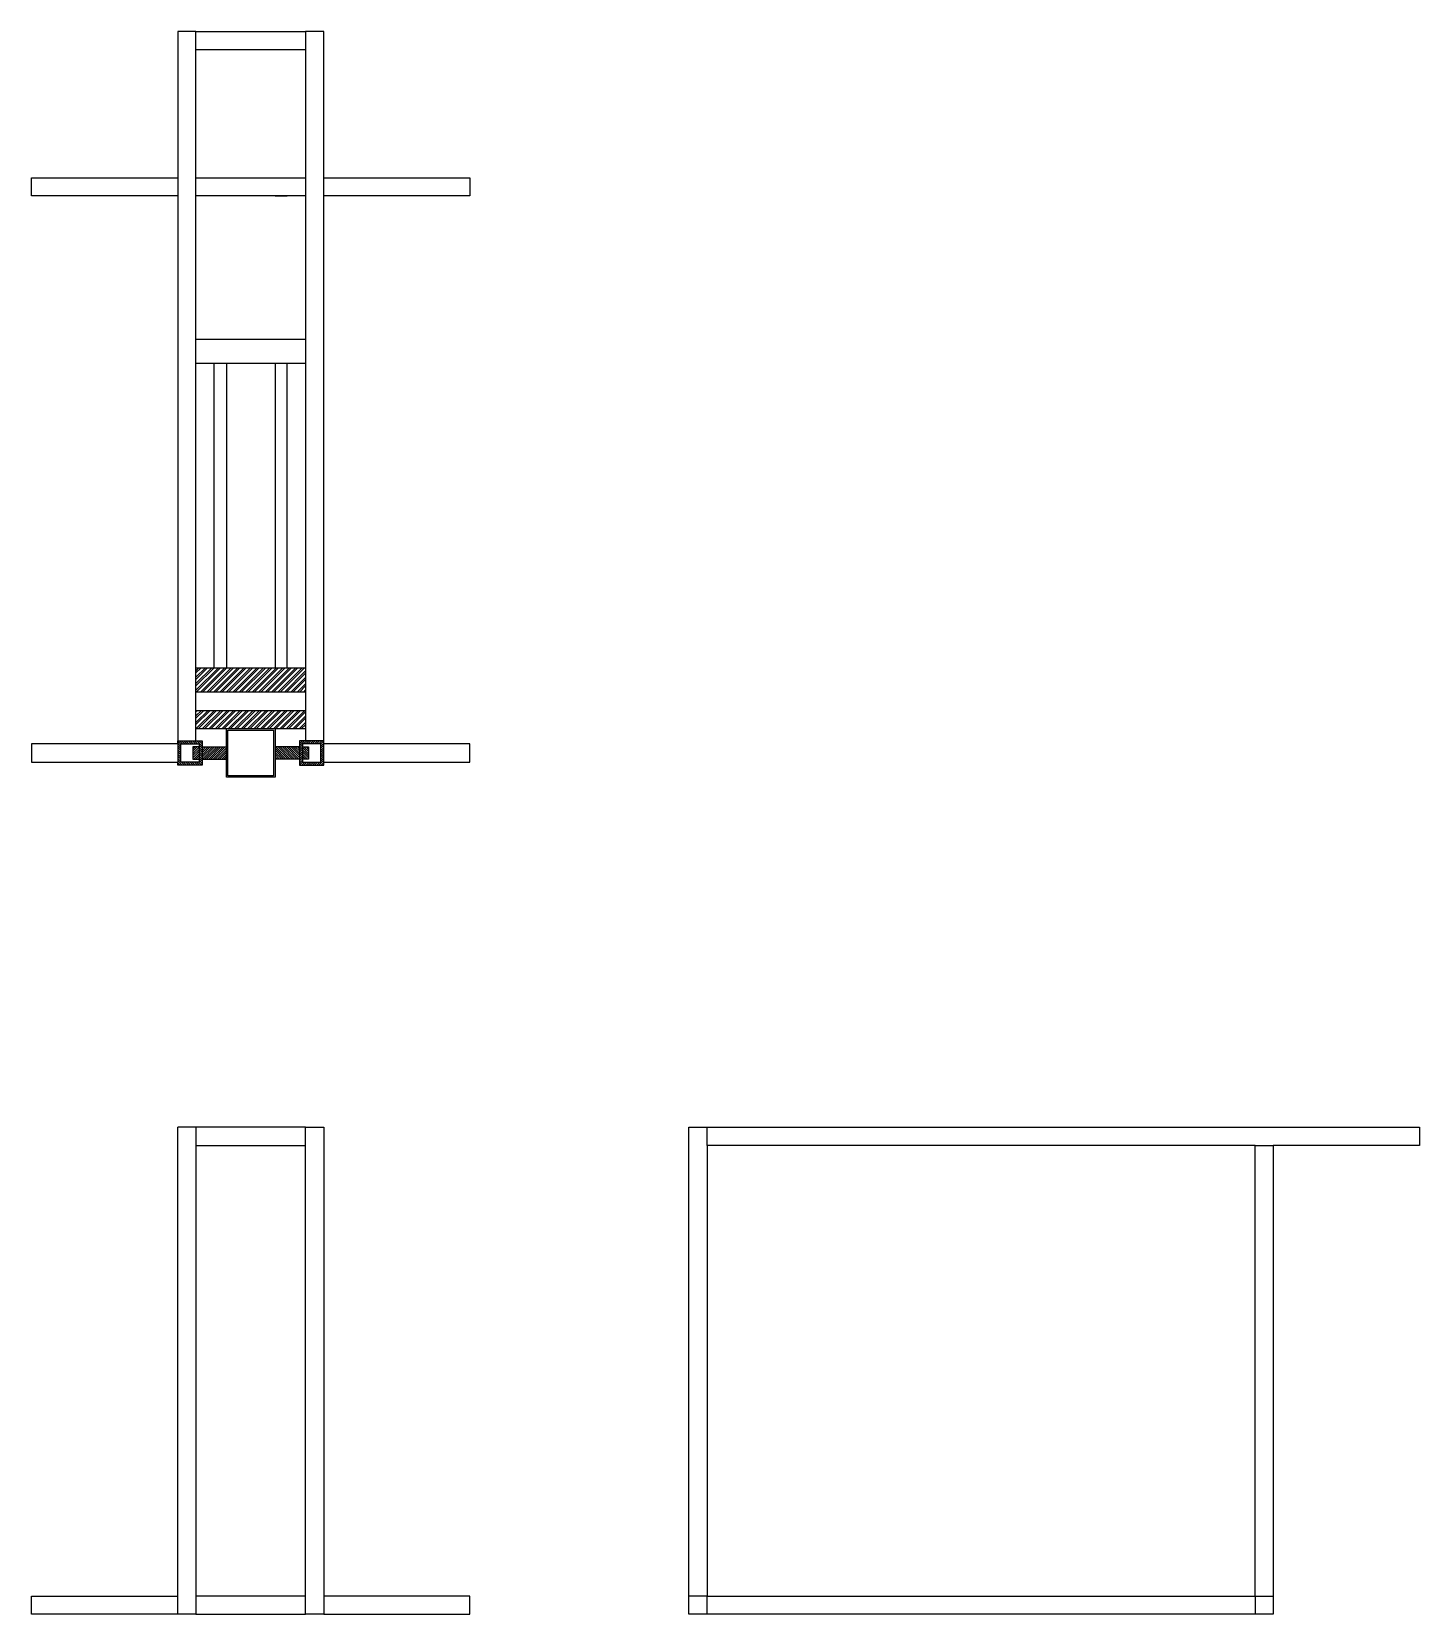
# Model space of a CAD drawing. Header units: inches. Extents: x 23 to 137, y 14 to 144.
import ezdxf

# ---------------------------------------------------------------- set-up
doc = ezdxf.new("R2010")
doc.units = ezdxf.units.IN
doc.header["$MEASUREMENT"] = 0

msp = doc.modelspace()

# ---------------------------------------------------------------- hatches: boundary and pattern name
h = msp.add_hatch()
h.set_pattern_fill('ANSI32', color=256)
h.paths.add_polyline_path([(45.7, 92.1), (36.7, 92.1), (36.7, 90.1), (45.7, 90.1)])
h.paths.add_polyline_path([(45.7, 88.6), (36.7, 88.6), (36.7, 87.1), (45.7, 87.1)])
h = msp.add_hatch()
h.set_pattern_fill('ANSI31', color=256, angle=90)
h.paths.add_polyline_path([(37.2, 86.1), (35.2, 86.1), (35.2, 85.85), (35.2, 84.35), (35.2, 84.1), (37.2, 84.1)])
h.paths.add_polyline_path([(36.95, 85.85), (36.95, 84.35), (35.45, 84.35), (35.45, 85.85)], flags=16)
h = msp.add_hatch()
h.set_pattern_fill('ANSI31', color=256)
h.paths.add_polyline_path([(47.2, 85.85), (47.2, 86.1), (45.2, 86.1), (45.2, 84.1), (47.2, 84.1), (47.2, 84.35)])
h.paths.add_polyline_path([(45.45, 85.85), (46.95, 85.85), (46.95, 84.35), (45.45, 84.35)], flags=16)
h = msp.add_hatch()
h.set_pattern_fill('ANSI31', color=256)
h.paths.add_polyline_path([(36.95, 85.6), (36.45, 85.6), (36.45, 84.6), (36.95, 84.6)])
h.paths.add_polyline_path([(39.2, 85.6), (37.2, 85.6), (37.2, 84.6), (39.2, 84.6)])
h = msp.add_hatch()
h.set_pattern_fill('ANSI31', color=256, angle=90)
h.paths.add_polyline_path([(45.2, 85.6), (43.2, 85.6), (43.2, 84.6), (45.2, 84.6)])
h.paths.add_polyline_path([(45.95, 85.6), (45.45, 85.6), (45.45, 84.6), (45.95, 84.6)])

# ---------------------------------------------------------------- linework, layer by layer
for p, q in [((36.7, 144.35), (35.2, 144.35)), ((35.2, 144.35), (35.2, 85.85)), ((36.7, 86.1), (36.7, 144.35)), ((36.7, 144.35), (45.7, 144.35)), ((47.2, 144.35), (45.7, 144.35)), ((45.7, 144.35), (45.7, 86.1)), ((47.2, 85.85), (47.2, 144.35)), ((45.7, 142.85), (36.7, 142.85)), ((23.2, 130.85), (23.2, 132.35)), ((23.2, 132.35), (35.2, 132.35)), ((36.7, 132.35), (45.7, 132.35)), ((47.2, 132.35), (59.2, 132.35)), ((59.2, 132.35), (59.2, 130.85)), ((35.2, 130.85), (23.2, 130.85)), ((45.7, 130.85), (36.7, 130.85)), ((39.2, 130.85), (38.2, 130.85)), ((43.2, 130.85), (44.2, 130.85)), ((59.2, 130.85), (47.2, 130.85)), ((36.7, 119.1), (45.7, 119.1)), ((36.7, 116.85), (36.7, 118.85)), ((45.7, 117.1), (36.7, 117.1)), ((38.2, 92.1), (38.2, 117.1)), ((39.2, 117.1), (39.2, 92.1)), ((43.2, 117.1), (43.2, 92.1)), ((44.2, 92.1), (44.2, 117.1)), ((36.7, 92.1), (45.7, 92.1)), ((45.7, 90.1), (36.7, 90.1)), ((36.7, 88.6), (45.7, 88.6)), ((35.2, 85.85), (23.2, 85.85)), ((23.2, 85.85), (23.2, 84.35)), ((35.2, 85.85), (35.2, 86.1)), ((35.2, 86.1), (37.2, 86.1)), ((35.2, 85.85), (35.2, 84.35)), ((35.45, 85.85), (36.95, 85.85)), ((35.45, 84.35), (35.45, 85.85)), ((36.7, 87.1), (45.7, 87.1)), ((36.95, 85.85), (36.95, 84.35)), ((37.2, 86.1), (37.2, 84.1)), ((39.2, 83.1), (39.2, 87.1)), ((39.2, 87.1), (43.2, 87.1)), ((39.33, 86.97), (43.08, 86.97)), ((39.33, 83.22), (39.33, 86.97)), ((43.08, 86.97), (43.08, 83.22)), ((43.2, 87.1), (43.2, 83.1)), ((47.2, 86.1), (45.2, 86.1)), ((45.2, 86.1), (45.2, 84.1)), ((46.95, 85.85), (45.45, 85.85)), ((45.45, 85.85), (45.45, 84.35)), ((46.95, 84.35), (46.95, 85.85)), ((47.2, 85.85), (47.2, 86.1)), ((47.2, 84.35), (47.2, 85.85)), ((59.2, 85.85), (47.2, 85.85)), ((59.2, 84.35), (59.2, 85.85)), ((36.95, 85.6), (36.45, 85.6)), ((36.45, 85.6), (36.45, 84.6)), ((36.45, 84.6), (36.95, 84.6)), ((37.2, 85.6), (39.2, 85.6)), ((37.2, 84.6), (39.2, 84.6)), ((45.2, 85.6), (43.2, 85.6)), ((45.2, 84.6), (43.2, 84.6)), ((45.45, 85.6), (45.95, 85.6)), ((45.95, 84.6), (45.45, 84.6)), ((45.95, 85.6), (45.95, 84.6)), ((23.2, 84.35), (35.2, 84.35)), ((35.2, 84.1), (35.2, 84.35)), ((37.2, 84.1), (35.2, 84.1)), ((36.95, 84.35), (35.45, 84.35)), ((43.08, 83.22), (39.33, 83.22)), ((45.2, 84.1), (47.2, 84.1)), ((45.45, 84.35), (46.95, 84.35)), ((47.2, 84.35), (59.2, 84.35)), ((47.2, 84.1), (47.2, 84.35)), ((43.2, 83.1), (39.2, 83.1)), ((35.2, 14.35), (35.2, 54.35)), ((36.7, 54.35), (35.2, 54.35)), ((45.7, 54.35), (36.7, 54.35)), ((36.7, 54.35), (36.7, 52.85)), ((45.7, 14.35), (45.7, 54.35)), ((45.7, 54.35), (47.2, 54.35)), ((47.2, 54.35), (47.2, 14.35)), ((77.2, 14.35), (77.2, 54.35)), ((77.2, 54.35), (125.2, 54.35)), ((78.7, 52.85), (78.7, 54.35)), ((125.2, 54.35), (137.2, 54.35)), ((137.2, 54.35), (137.2, 52.85)), ((36.7, 52.85), (45.7, 52.85)), ((36.7, 52.85), (36.7, 14.35)), ((123.7, 52.85), (78.7, 52.85)), ((78.7, 52.85), (78.7, 15.85)), ((123.7, 15.85), (123.7, 52.85)), ((123.7, 52.85), (125.2, 52.85)), ((125.2, 52.85), (125.2, 14.35)), ((137.2, 52.85), (125.2, 52.85)), ((23.2, 14.35), (23.2, 15.85)), ((23.2, 15.85), (35.2, 15.85)), ((45.7, 15.85), (36.7, 15.85)), ((59.2, 15.85), (47.2, 15.85)), ((59.2, 14.35), (59.2, 15.85)), ((78.7, 15.85), (77.2, 15.85)), ((78.7, 14.35), (78.7, 15.85)), ((78.7, 15.85), (123.7, 15.85)), ((123.7, 15.85), (123.7, 14.35)), ((123.7, 15.85), (125.2, 15.85)), ((35.2, 14.35), (23.2, 14.35)), ((36.7, 14.35), (35.2, 14.35)), ((36.7, 14.35), (45.7, 14.35)), ((47.2, 14.35), (45.7, 14.35)), ((47.2, 14.35), (59.2, 14.35)), ((125.2, 14.35), (77.2, 14.35))]:
    msp.add_line(p, q)

doc.saveas('drawing.dxf')
